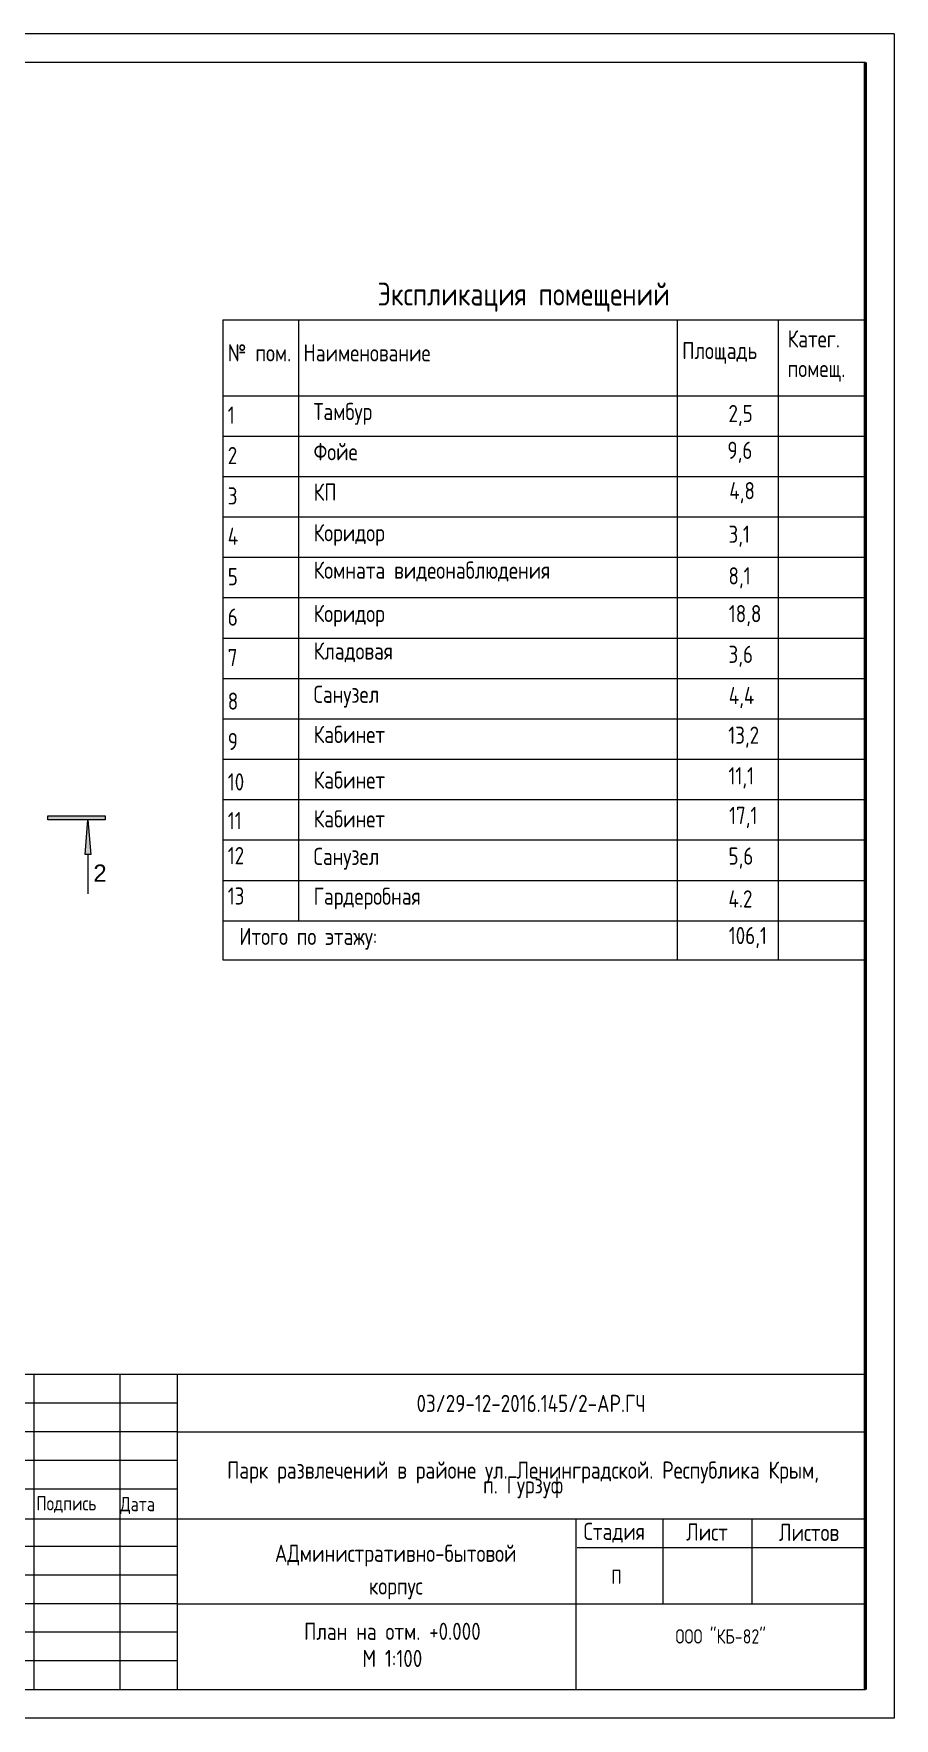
# Model space of a CAD drawing. Header units: feet. Extents: x -10410 to 374725, y -46422 to 88923.
# Drawn here: x 16529 to 31534, y -14314 to 15062 of the extents above; entities that cross this region are included whole.
import ezdxf

# ---------------------------------------------------------------- set-up
doc = ezdxf.new("R2010")
doc.units = ezdxf.units.FT
doc.header["$MEASUREMENT"] = 0
for name, color, linetype, lineweight in [('00_Ном._пера__120', 7, 'Continuous', 5), ('0_Ном._пера__1', 7, 'Continuous', 20), ('0_Ном._пера__120', 7, 'Continuous', 5), ('0_Ном._пера__241', 7, 'Continuous', 50), ('82323000_Ном._пера__1', 7, 'Continuous', 20), ('82323000_Ном._пера__120', 7, 'Continuous', 5), ('Конструктив - Лестница_Ном._пера__120', 7, 'Continuous', 5), ('Маркер - Оси_Ном._пера__1', 7, 'Continuous', 20), ('Маркер - Разрез_Ном._пера__120', 7, 'Continuous', 5), ('Размер - Общий_Ном._пера__120', 7, 'Continuous', 5)]:
    doc.layers.add(name, color=color, linetype=linetype, lineweight=lineweight)
doc.layers.add('Маркер - Разрез', color=7, linetype='Continuous')
doc.styles.add('СГЕНЕРИР_СТИЛЬ_1', font='arial.ttf')
doc.styles.add('СГЕНЕРИР_СТИЛЬ_2', font='CS_Gost2304.shx')
doc.styles.add('СГЕНЕРИР_СТИЛЬ_3', font='CS_Gost2304.shx')

# ---------------------------------------------------------------- blocks, each defined once
blk = doc.blocks.new('Плоскость Сечения_2', base_point=(17773, 1386))
at = {"layer": 'Маркер - Разрез', "linetype": 'Continuous', "lineweight": 0, "true_color": 0x000000}
for points in [[(-5152, 1351), (-4152, 1351), (-4152, 1421), (-5152, 1421)], [(-4902, 751), (-4802, 751), (-4852, 1351)], [(17773, 1351), (17773, 1421), (16773, 1421), (16773, 1351)], [(17523, 751), (17473, 1351), (17423, 751)]]:
    blk.add_hatch(color=18, dxfattribs=at).paths.add_polyline_path(points)
at = {"layer": 'Маркер - Разрез_Ном._пера__120', "linetype": 'Continuous'}
for p, q in [((-4152, 1421), (-5152, 1421)), ((-5152, 1421), (-5152, 1351)), ((-5152, 1351), (-4152, 1351)), ((-4852, 1351), (-4902, 751)), ((-4802, 751), (-4852, 1351)), ((-4152, 1351), (-4152, 1421)), ((16773, 1351), (16773, 1421)), ((16773, 1421), (17773, 1421)), ((17773, 1351), (16773, 1351)), ((17423, 751), (17473, 1351)), ((17473, 1351), (17523, 751)), ((17773, 1421), (17773, 1351)), ((-4902, 751), (-4802, 751)), ((-4852, 751), (-4852, -6)), ((17523, 751), (17423, 751)), ((17473, 751), (17473, 63))]:
    blk.add_line(p, q, dxfattribs=at)
at = {"layer": 'Маркер - Разрез_Ном._пера__120', "char_height": 300, "style": 'СГЕНЕРИР_СТИЛЬ_1'}
for insert, attachment_point in [((-5380, 390), 4), ((17801, 424), 6)]:
    blk.add_mtext('\\A1;{\\fArial|b0|i0|c204|p38;2}', dxfattribs=dict(at, insert=insert, attachment_point=attachment_point))

msp = doc.modelspace()

# ---------------------------------------------------------------- linework, layer by layer
at = {"layer": '00_Ном._пера__120', "linetype": 'Continuous'}
for p, q in [((19036.71433, -8817.16832), (12541.13825, -8817.16832)), ((19036.71433, -9316.82802), (12541.13825, -9316.82802)), ((19036.71433, -9816.48771), (12541.13825, -9816.48771)), ((19036.71433, -11315.46681), (12541.13825, -11315.46681)), ((19036.71433, -11815.12651), (12541.13825, -11815.12651)), ((19036.71433, -12314.7862), (12541.13825, -12314.7862)), ((19036.71433, -12814.4459), (12541.13825, -12814.4459)), ((19036.71433, -13314.1056), (12541.13825, -13314.1056))]:
    msp.add_line(p, q, dxfattribs=at)
at = {"layer": '0_Ном._пера__1', "linetype": 'Continuous'}
for p, q in [((19824.23323, 10069.79892), (31033.84594, 10069.79892)), ((19824.23323, 10069.79892), (19824.23323, 8749.23795)), ((21144.79421, 10069.79892), (21144.79421, 8749.23795)), ((27747.59909, 10069.79892), (27747.59909, 8749.23795)), ((29508.34706, 10069.79892), (29508.34706, 8749.23795)), ((19824.23323, 8749.23795), (31033.84594, 8749.23795)), ((19824.23323, 8749.23795), (19824.23323, 8044.93876)), ((21144.79421, 8749.23795), (21144.79421, 8044.93876)), ((27747.59909, 8749.23795), (27747.59909, 8044.93876)), ((29508.34706, 8749.23795), (29508.34706, 8044.93876)), ((29508.34706, 8749.23795), (29508.34706, 8044.93876)), ((19824.23323, 8044.93876), (31033.84594, 8044.93876)), ((19824.23323, 8044.93876), (19824.23323, 7340.63957)), ((21144.79421, 8044.93876), (21144.79421, 7340.63957)), ((27747.59909, 8044.93876), (27747.59909, 7340.63957)), ((29508.34706, 8044.93876), (29508.34706, 7340.63957)), ((29508.34706, 8044.93876), (29508.34706, 7340.63957)), ((19824.23323, 7340.63957), (31033.84594, 7340.63957)), ((19824.23323, 7340.63957), (19824.23323, 6636.34038)), ((21144.79421, 7340.63957), (21144.79421, 6636.34038)), ((27747.59909, 7340.63957), (27747.59909, 6636.34038)), ((29508.34706, 7340.63957), (29508.34706, 6636.34038)), ((29508.34706, 7340.63957), (29508.34706, 6636.34038)), ((19824.23323, 6636.34038), (31033.84594, 6636.34038)), ((19824.23323, 6636.34038), (19824.23323, 5932.04119)), ((21144.79421, 6636.34038), (21144.79421, 5932.04119)), ((27747.59909, 6636.34038), (27747.59909, 5932.04119)), ((29508.34706, 6636.34038), (29508.34706, 5932.04119)), ((29508.34706, 6636.34038), (29508.34706, 5932.04119)), ((19824.23323, 5932.04119), (31033.84594, 5932.04119)), ((19824.23323, 5932.04119), (19824.23323, 5227.74201)), ((21144.79421, 5932.04119), (21144.79421, 5227.74201)), ((27747.59909, 5932.04119), (27747.59909, 5227.74201)), ((29508.34706, 5932.04119), (29508.34706, 5227.74201)), ((29508.34706, 5932.04119), (29508.34706, 5227.74201)), ((19824.23323, 5227.74201), (31033.84594, 5227.74201)), ((19824.23323, 5227.74201), (19824.23323, 4523.44282)), ((21144.79421, 5227.74201), (21144.79421, 4523.44282)), ((27747.59909, 5227.74201), (27747.59909, 4523.44282)), ((29508.34706, 5227.74201), (29508.34706, 4523.44282)), ((29508.34706, 5227.74201), (29508.34706, 4523.44282)), ((19824.23323, 4523.44282), (31033.84594, 4523.44282)), ((19824.23323, 4523.44282), (19824.23323, 3819.14363)), ((21144.79421, 4523.44282), (21144.79421, 3819.14363)), ((27747.59909, 4523.44282), (27747.59909, 3819.14363)), ((29508.34706, 4523.44282), (29508.34706, 3819.14363)), ((29508.34706, 4523.44282), (29508.34706, 3819.14363)), ((19824.23323, 3819.14363), (31033.84594, 3819.14363)), ((19824.23323, 3819.14363), (19824.23323, 3114.84444)), ((21144.79421, 3819.14363), (21144.79421, 3114.84444)), ((27747.59909, 3819.14363), (27747.59909, 3114.84444)), ((29508.34706, 3819.14363), (29508.34706, 3114.84444)), ((29508.34706, 3819.14363), (29508.34706, 3114.84444)), ((19824.23323, 3114.84444), (31033.84594, 3114.84444)), ((19824.23323, 3114.84444), (19824.23323, 2410.54526)), ((21144.79421, 3114.84444), (21144.79421, 2410.54526)), ((27747.59909, 3114.84444), (27747.59909, 2410.54526)), ((29508.34706, 3114.84444), (29508.34706, 2410.54526)), ((29508.34706, 3114.84444), (29508.34706, 2410.54526)), ((19824.23323, 2410.54526), (31033.84594, 2410.54526)), ((19824.23323, 2410.54526), (19824.23323, 1706.24607)), ((21144.79421, 2410.54526), (21144.79421, 1706.24607)), ((27747.59909, 2410.54526), (27747.59909, 1706.24607)), ((29508.34706, 2410.54526), (29508.34706, 1706.24607)), ((29508.34706, 2410.54526), (29508.34706, 1706.24607)), ((19824.23323, 1706.24607), (31033.84594, 1706.24607)), ((19824.23323, 1706.24607), (19824.23323, 1001.94688)), ((21144.79421, 1706.24607), (21144.79421, 1001.94688)), ((27747.59909, 1706.24607), (27747.59909, 1001.94688)), ((29508.34706, 1706.24607), (29508.34706, 1001.94688)), ((29508.34706, 1706.24607), (29508.34706, 1001.94688)), ((19824.23323, 1001.94688), (31033.84594, 1001.94688)), ((19824.23323, 1001.94688), (19824.23323, 297.64769)), ((21144.79421, 1001.94688), (21144.79421, 297.64769)), ((27747.59909, 1001.94688), (27747.59909, 297.64769)), ((29508.34706, 1001.94688), (29508.34706, 297.64769)), ((29508.34706, 1001.94688), (29508.34706, 297.64769)), ((19824.23323, 297.64769), (31033.84594, 297.64769)), ((19824.23323, 297.64769), (19824.23323, -1088.307)), ((21144.79421, 297.64769), (21144.79421, -406.65149)), ((27747.59909, 297.64769), (27747.59909, -1088.307)), ((29508.34706, 297.64769), (29508.34706, -406.65149)), ((29508.34706, 297.64769), (29508.34706, -1088.307)), ((19824.23323, -406.65149), (31033.84594, -406.65149)), ((19824.23323, -1088.307), (31033.84594, -1088.307))]:
    msp.add_line(p, q, dxfattribs=at)
at = {"layer": '0_Ном._пера__120', "linetype": 'Continuous'}
for p, q in [((16538.41584, -13813.7653), (16538.41584, -8317.50862)), ((18037.39493, -13813.7653), (18037.39493, -8317.50862)), ((19036.71433, -13813.7653), (19036.71433, -8317.50862)), ((19036.71433, -9316.82802), (31018.13623, -9316.82802)), ((19036.71433, -10316.14741), (12541.13825, -10316.14741)), ((12546.4371, -10836.66351), (31033.84594, -10836.66351)), ((25979.25575, -10836.66351), (25979.25575, -13813.7653)), ((27504.16973, -12314.7862), (27504.16973, -10836.66351)), ((29057.19094, -12314.7862), (29057.19094, -10836.66351)), ((26005.19064, -11336.32321), (31033.84594, -11336.32321)), ((19036.71433, -12314.7862), (31033.84594, -12314.7862))]:
    msp.add_line(p, q, dxfattribs=at)
at = {"layer": '0_Ном._пера__120', "linetype": 'Continuous', "flags": 128}
msp.add_lwpolyline([(12546.4371, -13813.7653), (31033.84594, -13813.7653), (31033.84594, -8317.50862), (12546.4371, -8317.50862)], close=True, dxfattribs=at)
msp.add_lwpolyline([(12546.4371, -13813.7653), (31033.84594, -13813.7653), (31033.84594, -8317.50862), (12546.4371, -8317.50862)], close=True, dxfattribs=at)
at = {"layer": '0_Ном._пера__241', "linetype": 'Continuous'}
msp.add_line((31033.84594, -13813.7653), (31033.84594, 14561.56007), dxfattribs=at)
at = {"layer": '82323000_Ном._пера__1', "linetype": 'Continuous'}
for p, q in [((31533.84594, 15061.56007), (-10409.70218, 15061.56007)), ((31033.84594, 14561.56007), (-8409.70218, 14561.56007))]:
    msp.add_line(p, q, dxfattribs=at)
at = {"layer": '82323000_Ном._пера__120', "linetype": 'Continuous'}
for p, q in [((31033.84594, -13457.66215), (31033.84594, 14561.56007)), ((-8409.70218, -13813.7653), (31033.84594, -13813.7653)), ((31533.84594, -14313.7653), (-10409.70218, -14313.7653))]:
    msp.add_line(p, q, dxfattribs=at)
at = {"layer": 'Конструктив - Лестница_Ном._пера__120', "linetype": 'Continuous'}
msp.add_line((31533.84594, 15061.56007), (31533.84594, -14313.7653), dxfattribs=at)

# ---------------------------------------------------------------- block references
at = {"layer": 'Маркер - Разрез', "color": 251, "lineweight": 0, "true_color": 0x5c5c5c}
msp.add_blockref('Плоскость Сечения_2', (17773.28285, 1386.40986), dxfattribs=at)

# ---------------------------------------------------------------- texts
at = {"layer": 'Маркер - Оси_Ном._пера__1', "linetype": 'Continuous', "style": 'СГЕНЕРИР_СТИЛЬ_2'}
for s, insert, char_height, attachment_point in [('\\A1;{\\FCS_Gost2304.shx;03/29-12-2016.145/2-АР.ГЧ}', (25200.25783, -8823.1138), 300, 5), ('\\A1;{\\FCS_Gost2304.shx;Подпись}', (16575.48287, -10583.9837), 250, 4), ('\\A1;{\\FCS_Gost2304.shx;Дата}', (18037.39493, -10602.77684), 250, 4), ('\\A1;{\\FCS_Gost2304.shx;Стадия}', (26651.22394, -11077.20504), 300, 5), ('\\A1;{\\FCS_Gost2304.shx;Лист}', (28266.99631, -11065.24394), 300, 5), ('\\A1;{\\FCS_Gost2304.shx;Листов}', (30046.93934, -11071.45477), 300, 5), ('\\A1;{\\FCS_Gost2304.shx;П}', (26688.97735, -11846.09825), 250, 5), ('\\A1;{\\FCS_Gost2304.shx;ООО "КБ-82"}', (28506.55084, -12885.65281), 250, 5)]:
    msp.add_mtext(s, dxfattribs=dict(at, insert=insert, char_height=char_height, attachment_point=attachment_point))
at = {"layer": 'Маркер - Оси_Ном._пера__1', "linetype": 'Continuous', "char_height": 300, "attachment_point": 5, "style": 'СГЕНЕРИР_СТИЛЬ_2'}
for s, insert, width, line_spacing_factor in [('\\A1;{\\FCS_Gost2304.shx;Парк развлечений в районе ул. Ленинградской. Республика Крым, \\P\\FCS_Gost2304.shx;п. Гурзуф}', (25060.25783, -10155.82716), 11311.0728567, 0.516693), ('\\A1;{\\FCS_Gost2304.shx;АДминистративно-бытовой корпус}', (22839.31956, -11762.18446), 4607.6934986, 1.139351), ('\\A1;{\\FCS_Gost2304.shx;План на отм. +0.000\\P\\FCS_Gost2304.shx;М 1:100}', (22782.38584, -13033.18937), 5575.016688, 0.945455)]:
    msp.add_mtext(s, dxfattribs=dict(at, insert=insert, width=width, line_spacing_factor=line_spacing_factor))
at = {"layer": 'Размер - Общий_Ном._пера__120', "linetype": 'Continuous'}
for s, insert, char_height, attachment_point, style in [('\\A1;{\\FCS_Gost2304.shx;Экспликация помещений}', (25072.34609, 10212.86129), 400, 8, 'СГЕНЕРИР_СТИЛЬ_3'), ('\\A1;{\\FCS_Gost2304.shx;№ пом.}', (19912.27063, 9347.24758), 300, 7, 'СГЕНЕРИР_СТИЛЬ_2'), ('\\A1;{\\FCS_Gost2304.shx;Наименование}', (21232.83161, 9346.81122), 300, 7, 'СГЕНЕРИР_СТИЛЬ_2'), ('\\A1;{\\FCS_Gost2304.shx;Площадь}', (27835.63649, 9304.92031), 300, 7, 'СГЕНЕРИР_СТИЛЬ_2'), ('\\A1;{\\FCS_Gost2304.shx;1}', (19912.27063, 8260.14434), 300, 7, 'СГЕНЕРИР_СТИЛЬ_2'), ('\\A1;{\\FCS_Gost2304.shx;Тамбур}', (21408.90641, 8241.29507), 300, 7, 'СГЕНЕРИР_СТИЛЬ_2'), ('\\A1;{\\FCS_Gost2304.shx;2,5}', (28642.31255, 8217.9636), 300, 7, 'СГЕНЕРИР_СТИЛЬ_2'), ('\\A1;{\\FCS_Gost2304.shx;9,6}', (28624.30482, 7577.1413), 300, 7, 'СГЕНЕРИР_СТИЛЬ_2'), ('\\A1;{\\FCS_Gost2304.shx;2}', (19912.27063, 7555.84398), 300, 7, 'СГЕНЕРИР_СТИЛЬ_2'), ('\\A1;{\\FCS_Gost2304.shx;Фойе}', (21408.90641, 7622.0868), 300, 7, 'СГЕНЕРИР_СТИЛЬ_2'), ('\\A1;{\\FCS_Gost2304.shx;3}', (19912.27063, 6851.5448), 300, 7, 'СГЕНЕРИР_СТИЛЬ_2'), ('\\A1;{\\FCS_Gost2304.shx;КП}', (21408.90641, 6917.78824), 300, 7, 'СГЕНЕРИР_СТИЛЬ_2'), ('\\A1;{\\FCS_Gost2304.shx;4,8}', (28656.59974, 6872.84162), 300, 7, 'СГЕНЕРИР_СТИЛЬ_2'), ('\\A1;{\\FCS_Gost2304.shx;Коридор}', (21408.90641, 6128.39815), 300, 7, 'СГЕНЕРИР_СТИЛЬ_2'), ('\\A1;{\\FCS_Gost2304.shx;3,1}', (28642.31255, 6113.00623), 300, 7, 'СГЕНЕРИР_СТИЛЬ_2'), ('\\A1;{\\FCS_Gost2304.shx;4}', (19912.27063, 6147.24561), 300, 7, 'СГЕНЕРИР_СТИЛЬ_2'), ('\\A1;{\\FCS_Gost2304.shx;5}', (19912.27063, 5442.94642), 300, 7, 'СГЕНЕРИР_СТИЛЬ_2'), ('\\A1;{\\FCS_Gost2304.shx;Комната видеонаблюдения}', (21408.90641, 5508.75351), 300, 7, 'СГЕНЕРИР_СТИЛЬ_2'), ('\\A1;{\\FCS_Gost2304.shx;8,1}', (28642.31255, 5387.01171), 300, 7, 'СГЕНЕРИР_СТИЛЬ_2'), ('\\A1;{\\FCS_Gost2304.shx;6}', (19912.27063, 4738.64723), 300, 7, 'СГЕНЕРИР_СТИЛЬ_2'), ('\\A1;{\\FCS_Gost2304.shx;Коридор}', (21408.90641, 4719.79977), 300, 7, 'СГЕНЕРИР_СТИЛЬ_2'), ('\\A1;{\\FCS_Gost2304.shx;18,8}', (28648.07398, 4728.66436), 300, 7, 'СГЕНЕРИР_СТИЛЬ_2'), ('\\A1;{\\FCS_Gost2304.shx;Кладовая}', (21408.90641, 4100.15478), 300, 7, 'СГЕНЕРИР_СТИЛЬ_2'), ('\\A1;{\\FCS_Gost2304.shx;7}', (19912.27063, 4034.34805), 300, 7, 'СГЕНЕРИР_СТИЛЬ_2'), ('\\A1;{\\FCS_Gost2304.shx;3,6}', (28642.31255, 4019.24109), 300, 7, 'СГЕНЕРИР_СТИЛЬ_2'), ('\\A1;{\\FCS_Gost2304.shx;8}', (19912.27063, 3273.07262), 300, 7, 'СГЕНЕРИР_СТИЛЬ_2'), ('\\A1;{\\FCS_Gost2304.shx;Санузел}', (21408.90641, 3311.20046), 300, 7, 'СГЕНЕРИР_СТИЛЬ_2'), ('\\A1;{\\FCS_Gost2304.shx;4,4}', (28647.36582, 3300.5096), 300, 7, 'СГЕНЕРИР_СТИЛЬ_2'), ('\\A1;{\\FCS_Gost2304.shx;Кабинет}', (21408.90641, 2691.55454), 300, 7, 'СГЕНЕРИР_СТИЛЬ_2'), ('\\A1;{\\FCS_Gost2304.shx;13,2}', (28638.41788, 2609.63226), 300, 7, 'СГЕНЕРИР_СТИЛЬ_2'), ('\\A1;{\\FCS_Gost2304.shx;9}', (19912.27063, 2568.77343), 300, 7, 'СГЕНЕРИР_СТИЛЬ_2'), ('\\A1;{\\FCS_Gost2304.shx;10}', (19912.27063, 1864.47461), 300, 7, 'СГЕНЕРИР_СТИЛЬ_2'), ('\\A1;{\\FCS_Gost2304.shx;Кабинет}', (21408.90641, 1897.54727), 300, 7, 'СГЕНЕРИР_СТИЛЬ_2'), ('\\A1;{\\FCS_Gost2304.shx;11,1}', (28642.31255, 1900.59898), 300, 7, 'СГЕНЕРИР_СТИЛЬ_2'), ('\\A1;{\\FCS_Gost2304.shx;11}', (19912.27063, 1189.15628), 300, 7, 'СГЕНЕРИР_СТИЛЬ_2'), ('\\A1;{\\FCS_Gost2304.shx;Кабинет}', (21408.90641, 1219.03197), 300, 7, 'СГЕНЕРИР_СТИЛЬ_2'), ('\\A1;{\\FCS_Gost2304.shx;17,1}', (28652.44862, 1210.38772), 300, 7, 'СГЕНЕРИР_СТИЛЬ_2'), ('\\A1;{\\FCS_Gost2304.shx;12}', (19912.27063, 579.09502), 300, 7, 'СГЕНЕРИР_СТИЛЬ_2'), ('\\A1;{\\FCS_Gost2304.shx;Санузел}', (21408.90641, 483.95713), 300, 7, 'СГЕНЕРИР_СТИЛЬ_2'), ('\\A1;{\\FCS_Gost2304.shx;5,6}', (28642.31255, 501.22679), 300, 7, 'СГЕНЕРИР_СТИЛЬ_2'), ('\\A1;{\\FCS_Gost2304.shx;13}', (19912.27063, -125.20417), 300, 7, 'СГЕНЕРИР_СТИЛЬ_2'), ('\\A1;{\\FCS_Gost2304.shx;Гардеробная }', (21408.90641, -210.29582), 300, 7, 'СГЕНЕРИР_СТИЛЬ_2'), ('\\A1;{\\FCS_Gost2304.shx;4.2}', (28642.31255, -175.58176), 300, 7, 'СГЕНЕРИР_СТИЛЬ_2'), ('\\A1;{\\FCS_Gost2304.shx;Итого по этажу:}', (20114.14454, -910.38196), 300, 7, 'СГЕНЕРИР_СТИЛЬ_2'), ('\\A1;{\\FCS_Gost2304.shx;106,1}', (28647.36582, -884.60196), 300, 7, 'СГЕНЕРИР_СТИЛЬ_2')]:
    msp.add_mtext(s, dxfattribs=dict(at, insert=insert, char_height=char_height, attachment_point=attachment_point, style=style))
at = {"layer": 'Размер - Общий_Ном._пера__120', "linetype": 'Continuous', "insert": (29673.43732, 8991.82369), "char_height": 300, "attachment_point": 7, "line_spacing_factor": 1.032894, "style": 'СГЕНЕРИР_СТИЛЬ_2'}
msp.add_mtext('\\A1;{\\FCS_Gost2304.shx;Катег.\\P\\FCS_Gost2304.shx;помещ.}', dxfattribs=at)

doc.saveas('drawing.dxf')
